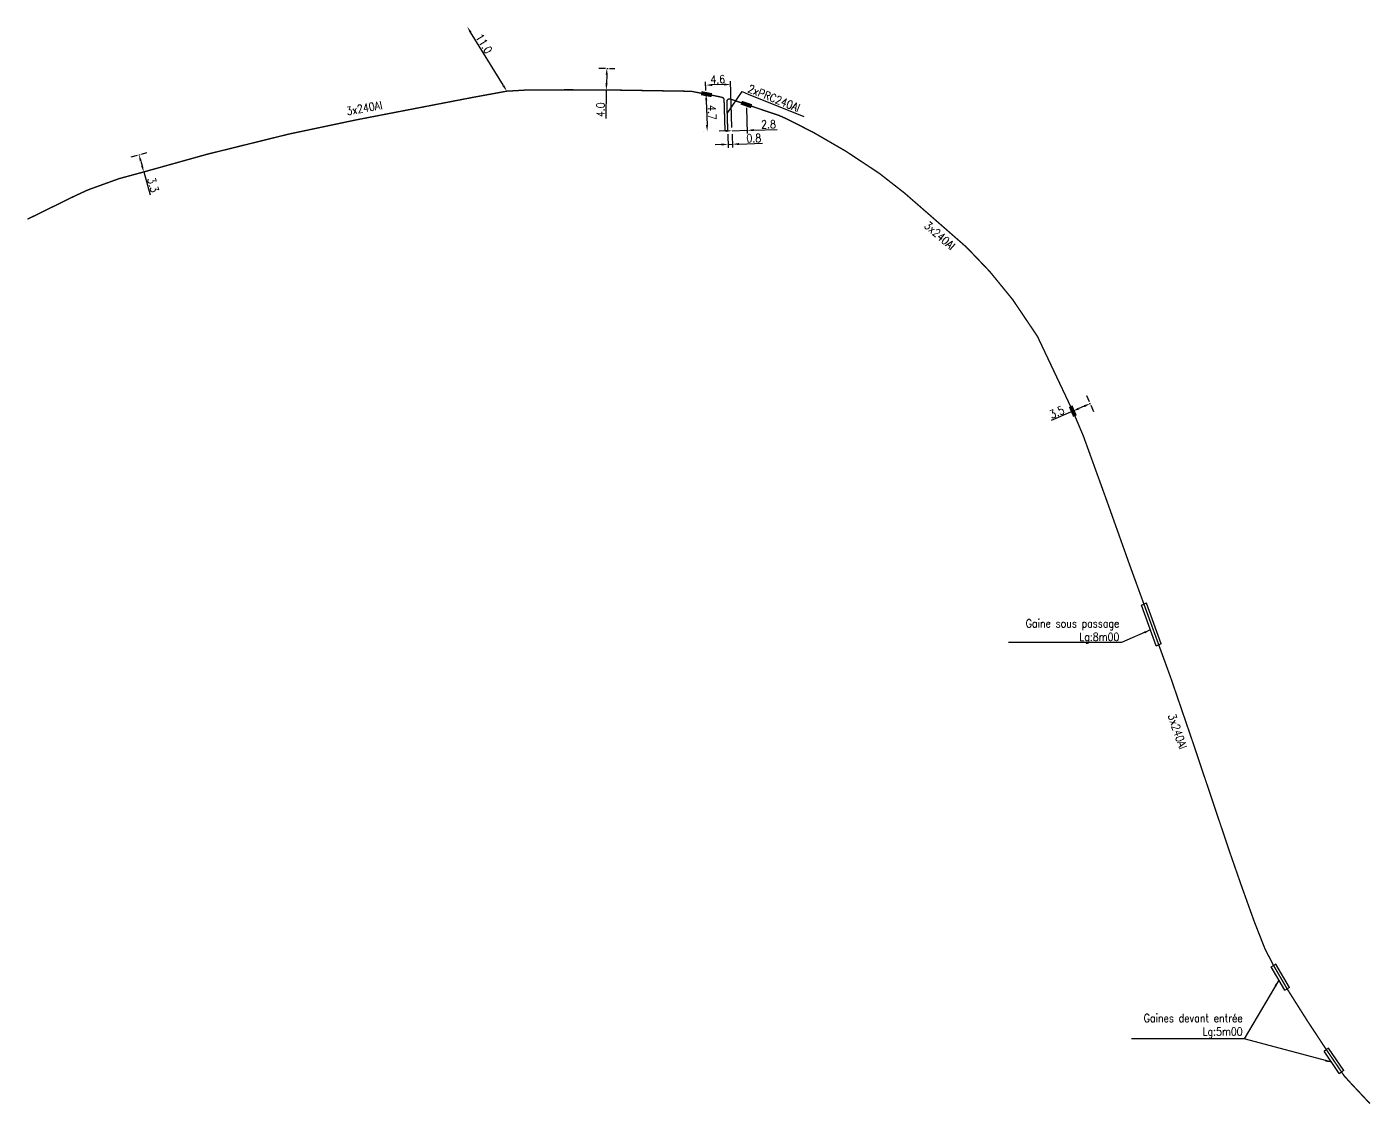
# Model space of a CAD drawing. Header units: millimetres. Extents: x 146000 to 146986, y 142991 to 144001.
# Drawn here: x 145999.9 to 146247.3, y 143267.1 to 143466.4 of the extents above; entities that cross this region are included whole.
import ezdxf
from ezdxf.enums import TextEntityAlignment as Align

# ---------------------------------------------------------------- set-up
doc = ezdxf.new("R2010")
doc.units = ezdxf.units.MM
doc.header["$PDMODE"] = 34
doc.linetypes.add('CENTER', pattern=[2, 1.25, -0.25, 0.25, -0.25])
doc.layers.get('0').update_dxf_attribs({"linetype": 'CONTINUOUS'})
doc.layers.get('Defpoints').update_dxf_attribs({"linetype": 'CONTINUOUS'})
for name, color, linetype in [('M_130', 3, 'M_ST_15'), ('M_300', 7, 'CONTINUOUS'), ('M_400', 7, 'CONTINUOUS')]:
    doc.layers.add(name, color=color, linetype=linetype)
doc.styles.get("Standard").update_dxf_attribs({"font": 'romans.shx', "width": 0.85})
doc.linetypes.add('M_ST_15', pattern='A,5,-0.3,["XX",Standard,S=1,R=0,X=0,Y=-0.5],-2.5', length=7.8)
doc.dimstyles.get("Standard").update_dxf_attribs({"dimtxt": 1.5, "dimasz": 1.2, "dimexe": 0.625, "dimexo": 0.625, "dimgap": 0.25, "dimtad": 1, "dimdec": 1, "dimzin": 0, "dimdsep": 46, "dimtxsty": 'Standard', "dimcen": -0.5, "dimadec": 0, "dimazin": 0, "dimtfac": 1, "dimtdec": 1, "dimtmove": 0, "dimatfit": 3, "dimfxl": 0, "dimtolj": 1, "dimtzin": 0, "dimarcsym": 0})

# ---------------------------------------------------------------- blocks, each defined once
blk = doc.blocks.new('*D126')
at = {"layer": 'Defpoints', "color": 0, "linetype": 'Continuous', "transparency": 16777216}
for p in [(146020.63, 143442.72), (146020.63, 143442.72), (146021.53, 143439.54)]:
    blk.add_point(p, dxfattribs=at)
at = {"layer": 'M_130', "color": 0, "linetype": 'Continuous', "lineweight": -2, "transparency": 16777216}
for p, q in [((146020.96, 143441.56), (146021.2, 143440.69)), ((146021.53, 143439.54), (146022.72, 143435.33))]:
    blk.add_line(p, q, dxfattribs=at)
at = {"layer": 'M_130', "color": 0, "linetype": 'Continuous', "transparency": 16777216}
for points in [[(146021.15, 143441.62), (146020.77, 143441.51), (146020.63, 143442.72)], [(146021.39, 143440.75), (146021.01, 143440.64), (146021.53, 143439.54)]]:
    blk.add_solid(points, dxfattribs=at)
at = {"layer": 'M_130', "color": 0, "linetype": 'Continuous', "transparency": 16777216, "insert": (146023.25, 143437.13), "char_height": 1.5, "attachment_point": 5, "rotation": 285.7621}
blk.add_mtext('\\A1;3.3', dxfattribs=at)
blk = doc.blocks.new('*D127')
at = {"layer": 'Defpoints', "color": 0, "linetype": 'Continuous', "transparency": 16777216}
for p in [(146081.38, 143466.4), (146081.38, 143466.4), (146088.7, 143454.48)]:
    blk.add_point(p, dxfattribs=at)
at = {"layer": 'M_130', "color": 0, "linetype": 'Continuous', "lineweight": -2, "transparency": 16777216}
blk.add_line((146088.07, 143455.5), (146082, 143465.37), dxfattribs=at)
at = {"layer": 'M_130', "color": 0, "linetype": 'Continuous', "transparency": 16777216}
for points in [[(146082.17, 143465.48), (146081.83, 143465.27), (146081.38, 143466.4)], [(146088.24, 143455.6), (146087.9, 143455.39), (146088.7, 143454.48)]]:
    blk.add_solid(points, dxfattribs=at)
at = {"layer": 'M_130', "color": 0, "linetype": 'Continuous', "transparency": 16777216, "insert": (146084.47, 143463.28), "char_height": 1.5, "attachment_point": 5, "rotation": 301.5682}
blk.add_mtext('\\A1;11.0', dxfattribs=at)
blk = doc.blocks.new('*D128')
at = {"layer": 'Defpoints', "color": 0, "linetype": 'Continuous', "transparency": 16777216}
for p in [(146107.2, 143458.71), (146107.2, 143458.71), (146107.11, 143454.71)]:
    blk.add_point(p, dxfattribs=at)
at = {"layer": 'M_130', "color": 0, "linetype": 'Continuous', "lineweight": -2, "transparency": 16777216}
for p, q in [((146106.58, 143458.72), (146106.58, 143458.72)), ((146107.18, 143457.51), (146107.14, 143455.91)), ((146106.49, 143454.72), (146106.49, 143454.72)), ((146107.11, 143454.71), (146107, 143449.45))]:
    blk.add_line(p, q, dxfattribs=at)
at = {"layer": 'M_130', "color": 0, "linetype": 'Continuous', "transparency": 16777216}
for points in [[(146106.98, 143457.51), (146107.38, 143457.5), (146107.2, 143458.71)], [(146106.94, 143455.91), (146107.34, 143455.9), (146107.11, 143454.71)]]:
    blk.add_solid(points, dxfattribs=at)
at = {"layer": 'M_130', "color": 0, "linetype": 'Continuous', "transparency": 16777216, "insert": (146106.03, 143451.05), "char_height": 1.5, "attachment_point": 5, "rotation": 88.7082}
blk.add_mtext('\\A1;4.0', dxfattribs=at)
blk = doc.blocks.new('*D129')
at = {"layer": 'Defpoints', "color": 0, "linetype": 'Continuous', "transparency": 16777216}
for p in [(146125.56, 143453.98), (146125.77, 143447.02), (146125.77, 143447.02)]:
    blk.add_point(p, dxfattribs=at)
at = {"layer": 'M_300', "color": 0, "linetype": 'Continuous', "lineweight": -2, "transparency": 16777216}
for p, q in [((146124.94, 143453.96), (146124.94, 143453.96)), ((146125.6, 143452.78), (146125.74, 143448.22)), ((146125.15, 143447), (146125.15, 143447))]:
    blk.add_line(p, q, dxfattribs=at)
at = {"layer": 'M_300', "color": 0, "linetype": 'Continuous', "transparency": 16777216}
for points in [[(146125.8, 143452.78), (146125.4, 143452.77), (146125.56, 143453.98)], [(146125.94, 143448.22), (146125.54, 143448.21), (146125.77, 143447.02)]]:
    blk.add_solid(points, dxfattribs=at)
at = {"layer": 'M_300', "color": 0, "linetype": 'Continuous', "transparency": 16777216, "insert": (146126.67, 143450.56), "char_height": 1.5, "attachment_point": 5, "rotation": 271.7509}
blk.add_mtext('\\A1;4.7', dxfattribs=at)
blk = doc.blocks.new('*D130')
at = {"layer": 'Defpoints', "color": 0, "linetype": 'Continuous', "transparency": 16777216}
for p in [(146125.51, 143455.59), (146125.56, 143453.98), (146130.37, 143447.16)]:
    blk.add_point(p, dxfattribs=at)
at = {"layer": 'M_300', "color": 0, "linetype": 'Continuous', "lineweight": -2, "transparency": 16777216}
for p, q in [((146125.54, 143454.6), (146125.49, 143456.22)), ((146128.91, 143455.7), (146126.71, 143455.63)), ((146130.35, 143447.78), (146130.09, 143456.36))]:
    blk.add_line(p, q, dxfattribs=at)
at = {"layer": 'M_300', "color": 0, "linetype": 'Continuous', "transparency": 16777216}
for points in [[(146126.71, 143455.83), (146126.72, 143455.43), (146125.51, 143455.59)], [(146128.9, 143455.9), (146128.92, 143455.5), (146130.11, 143455.73)]]:
    blk.add_solid(points, dxfattribs=at)
at = {"layer": 'M_300', "color": 0, "linetype": 'Continuous', "transparency": 16777216, "insert": (146127.73, 143456.66), "char_height": 1.5, "attachment_point": 5, "rotation": 1.7509}
blk.add_mtext('\\A1;4.6', dxfattribs=at)
blk = doc.blocks.new('*D131')
at = {"layer": 'Defpoints', "color": 0, "linetype": 'Continuous', "transparency": 16777216}
for p in [(146133.02, 143452.02), (146130.37, 143447.16), (146133.17, 143447.24)]:
    blk.add_point(p, dxfattribs=at)
at = {"layer": 'M_300', "color": 0, "linetype": 'Continuous', "lineweight": -2, "transparency": 16777216}
for p, q in [((146133.04, 143451.4), (146133.19, 143446.62)), ((146129.17, 143447.12), (146127.97, 143447.08)), ((146130.37, 143447.16), (146133.17, 143447.24)), ((146134.37, 143447.28), (146138.74, 143447.41)), ((146130.39, 143446.53), (146130.39, 143446.53))]:
    blk.add_line(p, q, dxfattribs=at)
at = {"layer": 'M_300', "color": 0, "linetype": 'Continuous', "transparency": 16777216}
for points in [[(146129.17, 143447.32), (146129.18, 143446.92), (146130.37, 143447.16)], [(146134.36, 143447.48), (146134.38, 143447.08), (146133.17, 143447.24)]]:
    blk.add_solid(points, dxfattribs=at)
at = {"layer": 'M_300', "color": 0, "linetype": 'Continuous', "transparency": 16777216, "insert": (146137.12, 143448.36), "char_height": 1.5, "attachment_point": 5, "rotation": 1.7509}
blk.add_mtext('\\A1;2.8', dxfattribs=at)
blk = doc.blocks.new('M_300_03')
at = {"color": 0, "linetype": 'Continuous'}
blk.add_solid([(-1, 0.75), (-1, 0), (1, 0.75), (1, 0)], dxfattribs=at)
at = {"color": 0, "linetype": 'Continuous', "width": 0.75, "flags": 3}
for tag, p in [('DEF_LEG', (0, -4.625)), ('DEF_COUP', (0, -7.125)), ('DEF_TYPE', (0, -9.625))]:
    blk.add_attdef(tag, text='', height=1.2, dxfattribs=at).set_placement(p, align=Align.MIDDLE)
blk = doc.blocks.new('*D132')
at = {"layer": 'Defpoints', "color": 0, "linetype": 'Continuous', "transparency": 16777216}
for p in [(146129.57, 143447.13), (146130.37, 143447.16), (146129.65, 143444.64)]:
    blk.add_point(p, dxfattribs=at)
at = {"layer": 'M_130', "color": 0, "linetype": 'Continuous', "lineweight": -2, "transparency": 16777216}
for p, q in [((146128.45, 143444.61), (146127.25, 143444.57)), ((146129.59, 143446.51), (146129.67, 143444.02)), ((146129.65, 143444.64), (146130.45, 143444.67)), ((146130.39, 143446.53), (146130.47, 143444.04)), ((146131.65, 143444.7), (146136.02, 143444.84))]:
    blk.add_line(p, q, dxfattribs=at)
at = {"layer": 'M_130', "color": 0, "linetype": 'Continuous', "transparency": 16777216}
for points in [[(146128.44, 143444.81), (146128.46, 143444.41), (146129.65, 143444.64)], [(146131.64, 143444.9), (146131.65, 143444.5), (146130.45, 143444.67)]]:
    blk.add_solid(points, dxfattribs=at)
at = {"layer": 'M_130', "color": 0, "linetype": 'Continuous', "transparency": 16777216, "insert": (146134.4, 143445.79), "char_height": 1.5, "attachment_point": 5, "rotation": 1.7509}
blk.add_mtext('\\A1;0.8', dxfattribs=at)
blk = doc.blocks.new('*D133')
at = {"layer": 'Defpoints', "color": 0, "linetype": 'Continuous', "transparency": 16777216}
for p in [(146193.43, 143395.29), (146196.63, 143396.69), (146196.63, 143396.69)]:
    blk.add_point(p, dxfattribs=at)
at = {"layer": 'M_300', "color": 0, "linetype": 'Continuous', "lineweight": -2, "transparency": 16777216}
for p, q in [((146193.43, 143395.29), (146189.42, 143393.54)), ((146195.53, 143396.21), (146194.53, 143395.77))]:
    blk.add_line(p, q, dxfattribs=at)
at = {"layer": 'M_300', "color": 0, "linetype": 'Continuous', "transparency": 16777216}
for points in [[(146194.45, 143395.95), (146194.61, 143395.58), (146193.43, 143395.29)], [(146195.45, 143396.39), (146195.61, 143396.02), (146196.63, 143396.69)]]:
    blk.add_solid(points, dxfattribs=at)
at = {"layer": 'M_300', "color": 0, "linetype": 'Continuous', "transparency": 16777216, "insert": (146190.47, 143395.09), "char_height": 1.5, "attachment_point": 5, "rotation": 23.601}
blk.add_mtext('\\A1;3.5', dxfattribs=at)

msp = doc.modelspace()

# ---------------------------------------------------------------- linework, layer by layer
at = {"layer": 'M_130', "color": 7, "linetype": 'CENTER', "flags": 128}
for points in [[(146105.7, 143458.74), (146108.71, 143458.67), (146108.71, 143458.67)], [(146019.19, 143442.31), (146022.08, 143443.12), (146022.08, 143443.12)]]:
    msp.add_lwpolyline(points, dxfattribs=at)
at = {"layer": 'M_130', "const_width": 0.25}
for points in [[(146000, 143430.79), (146008.75, 143435.09), (146011.23, 143436.23), (146016.96, 143438.3), (146021.53, 143439.54), (146033.21, 143442.8), (146048.31, 143446.53), (146060.73, 143449.15), (146082.45, 143453.34), (146088.7, 143454.48), (146091.98, 143454.67), (146099.71, 143454.73), (146107.11, 143454.71), (146122.81, 143454.46), (146124.66, 143454.1)], [(146133.97, 143451.7), (146139.03, 143450), (146140.37, 143449.41), (146145.4, 143446.86), (146151.43, 143443.37), (146157.63, 143439.27), (146162.31, 143435.61), (146168, 143430.65), (146173.76, 143425.61), (146178.07, 143421.1), (146182.32, 143415.89), (146186.88, 143409.12), (146193, 143396.19)], [(146193.82, 143394.37), (146195.39, 143390.65), (146199.74, 143378.63), (146204.01, 143366.64), (146206.58, 143359.59), (146209.32, 143352.07), (146211.53, 143346.01), (146211.53, 143346.01), (146215.59, 143334.15), (146222.45, 143313.73), (146224.61, 143307.52), (146226.96, 143300.96), (146228.98, 143295.81), (146230.56, 143292.76), (146233.07, 143288.43), (146236.78, 143282.56), (146240.33, 143277.18), (146243.14, 143273.05), (146243.64, 143272.31), (146245, 143270.82), (146248.4, 143267.2)]]:
    msp.add_lwpolyline(points, dxfattribs=at)
for points in [[(146126.63, 143453.74), (146128.49, 143453.35, -0.35037), (146128.9, 143452.88), (146129.07, 143447.12)], [(146129.57, 143447.13), (146129.41, 143452.53, -0.522514), (146130.07, 143453.02), (146132.08, 143452.34)]]:
    msp.add_lwpolyline(points, format="xyb", dxfattribs=at)
at = {"layer": 'M_300', "color": 7, "linetype": 'CENTER', "flags": 128}
msp.add_lwpolyline([(146197.3, 143395.17), (146195.97, 143398.21), (146195.97, 143398.21)], dxfattribs=at)
at = {"layer": 'M_400', "color": 7, "linetype": 'CONTINUOUS'}
for p, q in [((146206.11, 143359.42), (146206.58, 143359.59)), ((146208.85, 143351.9), (146206.11, 143359.42)), ((146207.05, 143359.76), (146206.58, 143359.59)), ((146209.79, 143352.24), (146207.05, 143359.76)), ((146208.85, 143351.9), (146209.32, 143352.07)), ((146209.79, 143352.24), (146209.32, 143352.07)), ((146230.13, 143292.51), (146230.56, 143292.76)), ((146232.63, 143288.18), (146230.13, 143292.51)), ((146231, 143293.01), (146230.56, 143292.76)), ((146233.5, 143288.68), (146231, 143293.01)), ((146233.5, 143288.68), (146233.07, 143288.43)), ((146232.63, 143288.18), (146233.07, 143288.43)), ((146239.92, 143276.9), (146240.33, 143277.18)), ((146242.72, 143272.77), (146239.92, 143276.9)), ((146240.74, 143277.47), (146240.33, 143277.18)), ((146243.55, 143273.33), (146240.74, 143277.47)), ((146242.72, 143272.77), (146243.14, 143273.05)), ((146243.55, 143273.33), (146243.14, 143273.05))]:
    msp.add_line(p, q, dxfattribs=at)

# ---------------------------------------------------------------- block references
at = {"layer": 'M_300'}
for p, rotation in [((146125.57, 143453.56), 348.9866691096161), ((146132.91, 143451.67), 341.4000492674407), ((146193.08, 143395.14), 293.5753736971216)]:
    msp.add_blockref('M_300_03', p, dxfattribs=dict(at, rotation=rotation))

# ---------------------------------------------------------------- texts
at = {"layer": 'M_130', "linetype": 'Continuous', "width": 0.85}
for rotation, p in [(10.277, (146059.15, 143450.02)), (318.8533, (146165.79, 143429.4)), (288.9391, (146210.99, 143338.98))]:
    msp.add_text('3x240Al', height=1.5, rotation=rotation, dxfattribs=at).set_placement(p)
at = {"layer": 'M_130', "linetype": 'Continuous', "insert": (146133.7, 143455.76), "char_height": 1.5, "attachment_point": 1, "rotation": 338.1401}
msp.add_mtext('\\A1;2xPRC240Al', dxfattribs=at)
at = {"layer": 'M_400', "linetype": 'Continuous', "char_height": 1.5, "attachment_point": 9}
for s, insert in [('\\A1;Gaine sous passage^JLg:8m00', (146202.04, 143352.28)), ('\\A1;Gaines devant entrée^JLg:5m00', (146224.85, 143279.27))]:
    msp.add_mtext(s, dxfattribs=dict(at, insert=insert))

# ---------------------------------------------------------------- dimensions: what is measured, and where the dimension line sits
at = {"layer": 'M_130', "linetype": 'Continuous'}
dim = msp.add_linear_dim(base=(146081.38, 143466.4), p1=(146088.7, 143454.48), p2=(146081.38, 143466.4), angle=301.5682, text='11.0', dimstyle='Standard', dxfattribs=at)
dim.commit()
dim.dimension.update_dxf_attribs({"geometry": '*D127', "text_midpoint": (146083.61, 143462.75), "dimtype": 160})
for base, p1, p2, angle, picture, middle in [((146107.2, 143458.71), (146107.11, 143454.71), (146107.2, 143458.71), 268.7082, '*D128', (146107.03, 143451.03)), ((146129.65, 143444.64), (146130.37, 143447.16), (146129.57, 143447.13), 1.7509, '*D132', (146134.43, 143444.79)), ((146020.63, 143442.72), (146021.53, 143439.54), (146020.63, 143442.72), 285.7621, '*D126', (146022.29, 143436.86))]:
    dim = msp.add_linear_dim(base=base, p1=p1, p2=p2, angle=angle, dimstyle='Standard', dxfattribs=at)
    dim.commit()
    dim.dimension.update_dxf_attribs({"geometry": picture, "text_midpoint": middle, "dimtype": 160})
at = {"layer": 'M_300', "linetype": 'Continuous'}
for base, p1, p2, angle, picture, middle in [((146125.51, 143455.59), (146130.37, 143447.16), (146125.56, 143453.98), 1.7509, '*D130', (146127.76, 143455.66)), ((146133.17, 143447.24), (146130.37, 143447.16), (146133.02, 143452.02), 181.7509, '*D131', (146137.15, 143447.37)), ((146196.63, 143396.69), (146193.43, 143395.29), (146196.63, 143396.69), 203.601, '*D133', (146190.87, 143394.17))]:
    dim = msp.add_linear_dim(base=base, p1=p1, p2=p2, angle=angle, dimstyle='Standard', dxfattribs=at)
    dim.commit()
    dim.dimension.update_dxf_attribs({"geometry": picture, "text_midpoint": middle, "dimtype": 160})
dim = msp.add_linear_dim(base=(146125.77, 143447.02), p1=(146125.56, 143453.98), p2=(146125.77, 143447.02), angle=91.7509, text='4.7', dimstyle='Standard', dxfattribs=at)
dim.commit()
dim.dimension.update_dxf_attribs({"geometry": '*D129', "text_midpoint": (146125.67, 143450.53), "dimtype": 160})

# ---------------------------------------------------------------- leaders
at = {"layer": 'M_130', "linetype": 'Continuous', "annotation_type": 0, "has_hookline": 1, "hookline_direction": 0, "text_width": 10.87, "horizontal_direction": (0.928097, -0.372338, 0)}
msp.add_leader([(146129.47, 143450.35), (146132.24, 143454.39), (146133.35, 143453.95)], dimstyle='Standard', override={"dimgap": 0.25, "dimtad": 1}, dxfattribs=at)
at = {"layer": 'M_400', "linetype": 'Continuous', "annotation_type": 0, "has_hookline": 1, "hookline_direction": 1}
for points, text_width in [([(146207.78, 143354.82), (146202.44, 143352.46), (146201.24, 143352.46)], 19.49), ([(146241.32, 143274.84), (146225.1, 143279.15)], 20.58)]:
    msp.add_leader(points, dimstyle='Standard', override={"dimgap": 0.25, "dimtad": 1}, dxfattribs=dict(at, text_width=text_width))
at = {"layer": 'M_400', "linetype": 'Continuous'}
msp.add_leader([(146231.55, 143290.04), (146225.1, 143279.15)], dimstyle='Standard', dxfattribs=at)

doc.saveas('drawing.dxf')
